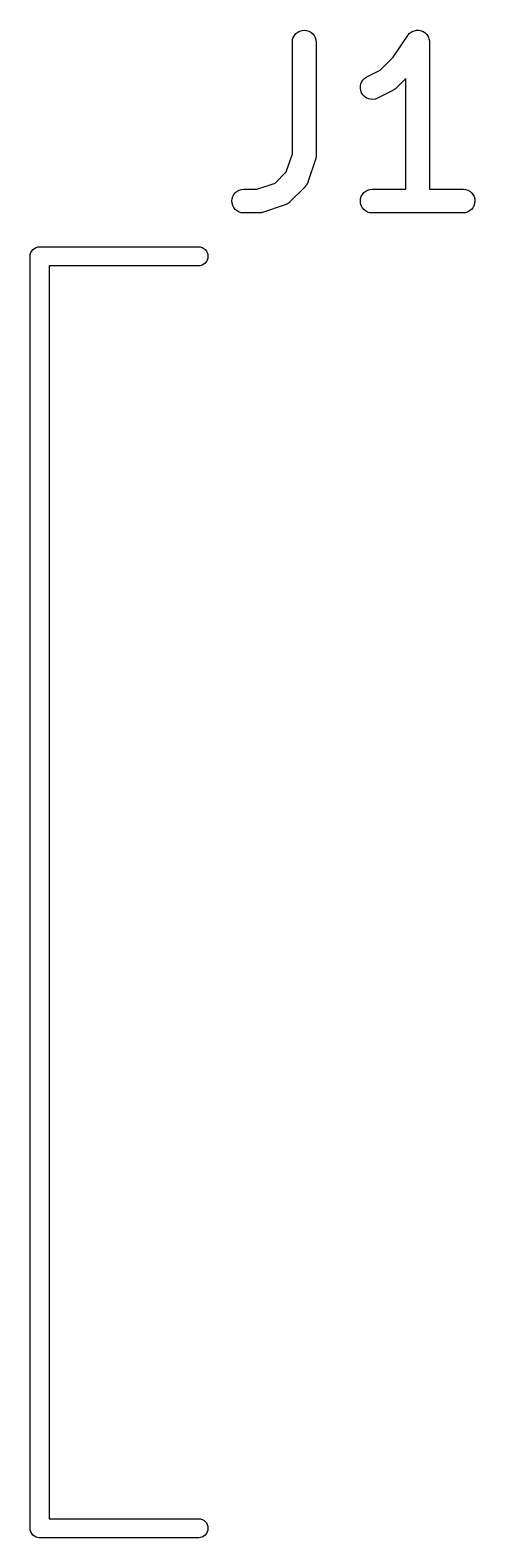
# Model space of a CAD drawing. Extents: x 85.9 to 159.2, y -122.9 to -78.6.
# Drawn here: x 85.94 to 88.74, y -93.06 to -83.58 of the extents above; entities that cross this region are included whole.
import ezdxf

# ---------------------------------------------------------------- set-up
doc = ezdxf.new("R2010")
doc.units = 0
doc.header["$MEASUREMENT"] = 0
doc.layers.add('BLACK', color=7, linetype='CONTINUOUS')

msp = doc.modelspace()

# ---------------------------------------------------------------- linework, layer by layer
at = {"layer": 'BLACK', "linetype": 'CONTINUOUS'}
for p, q in [((87.5917, -83.6513), (87.5933, -83.6368)), ((87.5933, -83.6368), (87.5977, -83.6228)), ((87.5977, -83.6228), (87.6048, -83.61)), ((87.6048, -83.61), (87.6142, -83.5988)), ((87.6142, -83.5988), (87.6256, -83.5896)), ((87.6256, -83.5896), (87.6386, -83.5828)), ((87.6386, -83.5828), (87.6526, -83.5787)), ((87.6526, -83.5787), (87.6672, -83.5774)), ((87.6672, -83.5774), (87.6817, -83.5789)), ((87.6817, -83.5789), (87.6957, -83.5832)), ((87.6957, -83.5832), (87.7086, -83.5902)), ((87.7086, -83.5902), (87.7199, -83.5995)), ((87.7199, -83.5995), (87.7291, -83.6109)), ((87.7291, -83.6109), (87.736, -83.6238)), ((87.736, -83.6238), (87.7402, -83.6378)), ((87.7402, -83.6378), (87.7417, -83.6524)), ((88.2274, -83.7475), (88.3185, -83.6108)), ((88.3185, -83.6108), (88.3191, -83.61)), ((88.3191, -83.6099), (88.3239, -83.6043)), ((88.3191, -83.61), (88.3191, -83.6099)), ((88.3191, -83.61), (88.3191, -83.61)), ((88.3191, -83.61), (88.3191, -83.61)), ((88.3239, -83.6043), (88.3285, -83.5988)), ((88.3285, -83.5988), (88.3286, -83.5987)), ((88.3285, -83.5988), (88.3285, -83.5988)), ((88.3286, -83.5987), (88.3344, -83.594)), ((88.3344, -83.594), (88.3399, -83.5896)), ((88.3399, -83.5896), (88.3399, -83.5896)), ((88.3399, -83.5896), (88.34, -83.5896)), ((88.34, -83.5896), (88.3469, -83.586)), ((88.3469, -83.586), (88.3529, -83.5828)), ((88.3529, -83.5828), (88.3529, -83.5828)), ((88.3529, -83.5828), (88.353, -83.5828)), ((88.353, -83.5828), (88.3602, -83.5807)), ((88.3602, -83.5807), (88.3669, -83.5787)), ((88.3669, -83.5787), (88.367, -83.5787)), ((88.367, -83.5787), (88.3742, -83.578)), ((88.367, -83.5787), (88.367, -83.5787)), ((88.3742, -83.578), (88.3815, -83.5774)), ((88.3815, -83.5774), (88.3816, -83.5774)), ((88.3815, -83.5774), (88.3815, -83.5774)), ((88.3816, -83.5774), (88.3891, -83.5782)), ((88.3891, -83.5782), (88.396, -83.5789)), ((88.396, -83.5789), (88.3961, -83.5789)), ((88.3961, -83.5789), (88.3961, -83.5789)), ((88.3961, -83.5789), (88.4035, -83.5812)), ((88.4035, -83.5812), (88.41, -83.5832)), ((88.41, -83.5832), (88.4101, -83.5833)), ((88.4101, -83.5833), (88.4101, -83.5833)), ((88.4101, -83.5833), (88.4167, -83.5868)), ((88.4167, -83.5868), (88.4229, -83.5902)), ((88.4229, -83.5902), (88.4229, -83.5902)), ((88.4229, -83.5902), (88.423, -83.5903)), ((88.423, -83.5903), (88.4286, -83.5949)), ((88.4286, -83.5949), (88.4342, -83.5995)), ((88.4342, -83.5995), (88.4342, -83.5996)), ((88.4342, -83.5996), (88.4343, -83.5996)), ((88.4343, -83.5996), (88.4391, -83.6055)), ((88.4391, -83.6055), (88.4434, -83.6109)), ((88.4434, -83.6109), (88.4434, -83.6109)), ((88.4434, -83.6109), (88.4435, -83.611)), ((88.4435, -83.611), (88.4472, -83.6179)), ((88.4472, -83.6179), (88.4503, -83.6238)), ((88.4503, -83.6238), (88.4503, -83.6239)), ((88.4503, -83.6239), (88.4503, -83.6239)), ((88.4503, -83.6239), (88.4525, -83.631)), ((88.4525, -83.631), (88.4545, -83.6378)), ((88.4545, -83.6378), (88.4545, -83.6379)), ((88.4545, -83.6379), (88.4545, -83.6379)), ((88.4545, -83.6379), (88.4553, -83.6453)), ((87.5917, -83.6524), (87.5917, -83.6513)), ((87.5917, -84.3545), (87.5917, -83.6524)), ((87.7417, -83.6524), (87.7417, -84.3667)), ((88.4553, -83.6453), (88.456, -83.6524)), ((88.456, -83.6524), (88.456, -84.5774)), ((88.0617, -83.871), (88.146, -83.8288)), ((88.146, -83.8288), (88.2274, -83.7475)), ((88.0209, -83.9284), (88.0242, -83.9141)), ((88.0242, -83.9141), (88.0302, -83.9008)), ((88.0302, -83.9008), (88.0387, -83.8889)), ((88.0387, -83.8889), (88.0493, -83.8788)), ((88.0493, -83.8788), (88.0617, -83.871)), ((88.306, -83.8811), (88.2435, -83.9435)), ((88.306, -84.5774), (88.306, -83.8811)), ((88.0204, -83.943), (88.0209, -83.9284)), ((88.0228, -83.9575), (88.0204, -83.943)), ((88.0279, -83.9712), (88.0228, -83.9575)), ((88.0356, -83.9836), (88.0279, -83.9712)), ((88.0456, -83.9943), (88.0356, -83.9836)), ((88.0575, -84.0029), (88.0456, -83.9943)), ((88.0708, -84.009), (88.0575, -84.0029)), ((88.085, -84.0124), (88.0708, -84.009)), ((88.0996, -84.013), (88.085, -84.0124)), ((88.1141, -84.0107), (88.0996, -84.013)), ((88.1278, -84.0056), (88.1141, -84.0107)), ((88.1288, -84.0052), (88.1278, -84.0056)), ((88.224, -83.9576), (88.1288, -84.0052)), ((88.2276, -83.9553), (88.224, -83.9576)), ((88.2313, -83.9534), (88.2276, -83.9553)), ((88.2338, -83.9514), (88.2313, -83.9534)), ((88.2364, -83.9498), (88.2338, -83.9514)), ((88.2395, -83.9469), (88.2364, -83.9498)), ((88.2428, -83.9442), (88.2395, -83.9469)), ((88.2435, -83.9435), (88.2428, -83.9442)), ((87.5535, -84.469), (87.5917, -84.3545)), ((87.7378, -84.3904), (87.6902, -84.5332)), ((87.7388, -84.3863), (87.7378, -84.3904)), ((87.74, -84.3823), (87.7388, -84.3863)), ((87.7404, -84.3792), (87.74, -84.3823)), ((87.7411, -84.3761), (87.7404, -84.3792)), ((87.7412, -84.3719), (87.7411, -84.3761)), ((87.7417, -84.3677), (87.7412, -84.3719)), ((87.7417, -84.3667), (87.7417, -84.3677)), ((87.4833, -84.5392), (87.5535, -84.469)), ((87.2442, -84.5899), (87.2571, -84.583)), ((87.2571, -84.583), (87.2711, -84.5788)), ((87.2711, -84.5788), (87.2857, -84.5774)), ((87.2857, -84.5774), (87.3688, -84.5774)), ((87.3688, -84.5774), (87.4833, -84.5392)), ((87.6721, -84.5626), (87.5768, -84.6578)), ((87.6735, -84.5609), (87.6721, -84.5626)), ((87.6751, -84.5594), (87.6735, -84.5609)), ((87.6781, -84.5552), (87.6751, -84.5594)), ((87.6814, -84.5512), (87.6781, -84.5552)), ((87.6824, -84.5493), (87.6814, -84.5512)), ((87.6837, -84.5475), (87.6824, -84.5493)), ((87.6859, -84.5429), (87.6837, -84.5475)), ((87.6883, -84.5383), (87.6859, -84.5429)), ((87.6889, -84.5362), (87.6883, -84.5383)), ((87.6899, -84.5342), (87.6889, -84.5362)), ((87.6902, -84.5332), (87.6899, -84.5342)), ((88.0537, -84.5899), (88.0667, -84.583)), ((88.0667, -84.583), (88.0807, -84.5788)), ((88.0807, -84.5788), (88.0952, -84.5774)), ((88.0952, -84.5774), (88.306, -84.5774)), ((88.456, -84.5774), (88.6667, -84.5774)), ((88.6667, -84.5774), (88.6677, -84.5774)), ((88.6677, -84.5774), (88.6823, -84.579)), ((88.6823, -84.579), (88.6962, -84.5834)), ((88.6962, -84.5834), (88.709, -84.5905)), ((87.2107, -84.6519), (87.2122, -84.6373)), ((87.212, -84.6664), (87.2107, -84.6519)), ((87.2162, -84.6805), (87.212, -84.6664)), ((87.2122, -84.6373), (87.2166, -84.6233)), ((87.223, -84.6934), (87.2162, -84.6805)), ((87.2166, -84.6233), (87.2235, -84.6104)), ((87.2235, -84.6104), (87.2329, -84.5992)), ((87.2329, -84.5992), (87.2442, -84.5899)), ((87.5475, -84.6759), (87.4047, -84.7235)), ((87.5495, -84.675), (87.5475, -84.6759)), ((87.5517, -84.6744), (87.5495, -84.675)), ((87.5562, -84.672), (87.5517, -84.6744)), ((87.5609, -84.67), (87.5562, -84.672)), ((87.5627, -84.6687), (87.5609, -84.67)), ((87.5647, -84.6677), (87.5627, -84.6687)), ((87.5687, -84.6645), (87.5647, -84.6677)), ((87.5728, -84.6615), (87.5687, -84.6645)), ((87.5744, -84.6599), (87.5728, -84.6615)), ((87.5761, -84.6585), (87.5744, -84.6599)), ((87.5768, -84.6578), (87.5761, -84.6585)), ((88.0202, -84.6519), (88.0218, -84.6373)), ((88.0216, -84.6664), (88.0202, -84.6519)), ((88.0257, -84.6805), (88.0216, -84.6664)), ((88.0218, -84.6373), (88.0261, -84.6233)), ((88.0325, -84.6934), (88.0257, -84.6805)), ((88.0261, -84.6233), (88.0331, -84.6104)), ((88.0331, -84.6104), (88.0424, -84.5992)), ((88.0424, -84.5992), (88.0537, -84.5899)), ((88.709, -84.5905), (88.7203, -84.5999)), ((88.7203, -84.5999), (88.7294, -84.6113)), ((88.7358, -84.6814), (88.7288, -84.6943)), ((88.7294, -84.6113), (88.7362, -84.6243)), ((88.7401, -84.6675), (88.7358, -84.6814)), ((88.7362, -84.6243), (88.7403, -84.6383)), ((88.7417, -84.6529), (88.7401, -84.6675)), ((88.7403, -84.6383), (88.7417, -84.6529)), ((87.2321, -84.7049), (87.223, -84.6934)), ((87.2433, -84.7143), (87.2321, -84.7049)), ((87.2562, -84.7213), (87.2433, -84.7143)), ((87.2701, -84.7257), (87.2562, -84.7213)), ((87.2847, -84.7274), (87.2701, -84.7257)), ((87.2857, -84.7274), (87.2847, -84.7274)), ((87.381, -84.7274), (87.2857, -84.7274)), ((87.3851, -84.727), (87.381, -84.7274)), ((87.3894, -84.7269), (87.3851, -84.727)), ((87.3924, -84.7263), (87.3894, -84.7269)), ((87.3955, -84.726), (87.3924, -84.7263)), ((87.3996, -84.7247), (87.3955, -84.726)), ((87.4037, -84.7239), (87.3996, -84.7247)), ((87.4047, -84.7235), (87.4037, -84.7239)), ((88.0417, -84.7049), (88.0325, -84.6934)), ((88.0529, -84.7143), (88.0417, -84.7049)), ((88.0657, -84.7213), (88.0529, -84.7143)), ((88.0796, -84.7257), (88.0657, -84.7213)), ((88.0942, -84.7274), (88.0796, -84.7257)), ((88.0952, -84.7274), (88.0942, -84.7274)), ((88.6667, -84.7274), (88.0952, -84.7274)), ((88.6812, -84.726), (88.6667, -84.7274)), ((88.6952, -84.7217), (88.6812, -84.726)), ((88.7082, -84.7148), (88.6952, -84.7217)), ((88.7195, -84.7056), (88.7082, -84.7148)), ((88.7288, -84.6943), (88.7195, -84.7056)), ((85.9443, -84.9769), (85.9499, -84.9665)), ((85.9499, -84.9665), (85.9574, -84.9574)), ((85.9574, -84.9574), (85.9665, -84.9499)), ((85.9665, -84.9499), (85.9769, -84.9443)), ((85.9769, -84.9443), (85.9882, -84.9409)), ((85.9882, -84.9409), (85.9971, -84.94)), ((85.9971, -84.94), (86, -84.9397)), ((86, -84.9397), (86.0029, -84.94)), ((86.0029, -84.94), (87.0029, -84.94)), ((87.0029, -84.94), (87.0118, -84.9409)), ((87.0118, -84.9409), (87.0231, -84.9443)), ((87.0231, -84.9443), (87.0335, -84.9499)), ((87.0335, -84.9499), (87.0426, -84.9574)), ((87.0426, -84.9574), (87.0501, -84.9665)), ((87.0501, -84.9665), (87.0557, -84.9769)), ((85.9397, -85), (85.9409, -84.9882)), ((85.94, -85.0029), (85.9397, -85)), ((85.94, -92.997), (85.94, -85.0029)), ((85.9409, -84.9882), (85.9443, -84.9769)), ((87.0029, -85.06), (86.06, -85.06)), ((86.06, -85.06), (86.06, -92.94)), ((87.0118, -85.0591), (87.0029, -85.06)), ((87.0231, -85.0557), (87.0118, -85.0591)), ((87.0335, -85.0501), (87.0231, -85.0557)), ((87.0426, -85.0426), (87.0335, -85.0501)), ((87.0501, -85.0335), (87.0426, -85.0426)), ((87.0557, -85.0231), (87.0501, -85.0335)), ((87.0557, -84.9769), (87.0591, -84.9882)), ((87.0591, -85.0118), (87.0557, -85.0231)), ((87.0591, -84.9882), (87.0603, -85)), ((87.0603, -85), (87.0591, -85.0118)), ((85.9397, -93), (85.94, -92.997)), ((85.9409, -93.0118), (85.9397, -93)), ((85.9443, -93.0231), (85.9409, -93.0118)), ((85.9499, -93.0335), (85.9443, -93.0231)), ((86.06, -92.94), (87.0029, -92.94)), ((87.0029, -92.94), (87.0118, -92.9409)), ((87.0118, -92.9409), (87.0231, -92.9443)), ((87.0231, -92.9443), (87.0335, -92.9499)), ((87.0335, -92.9499), (87.0426, -92.9574)), ((87.0426, -92.9574), (87.0501, -92.9665)), ((87.0501, -92.9665), (87.0557, -92.9769)), ((87.0557, -93.0231), (87.0501, -93.0335)), ((87.0557, -92.9769), (87.0591, -92.9882)), ((87.0591, -93.0118), (87.0557, -93.0231)), ((87.0591, -92.9882), (87.0603, -93)), ((87.0603, -93), (87.0591, -93.0118)), ((85.9574, -93.0426), (85.9499, -93.0335)), ((85.9665, -93.0501), (85.9574, -93.0426)), ((85.9769, -93.0557), (85.9665, -93.0501)), ((85.9882, -93.0591), (85.9769, -93.0557)), ((85.9971, -93.06), (85.9882, -93.0591)), ((86, -93.0603), (85.9971, -93.06)), ((85.9971, -93.06), (85.9971, -93.06)), ((86.0029, -93.06), (86, -93.0603)), ((87.0029, -93.06), (86.0029, -93.06)), ((87.0118, -93.0591), (87.0029, -93.06)), ((87.0231, -93.0557), (87.0118, -93.0591)), ((87.0335, -93.0501), (87.0231, -93.0557)), ((87.0426, -93.0426), (87.0335, -93.0501)), ((87.0501, -93.0335), (87.0426, -93.0426))]:
    msp.add_line(p, q, dxfattribs=at)

doc.saveas('drawing.dxf')
